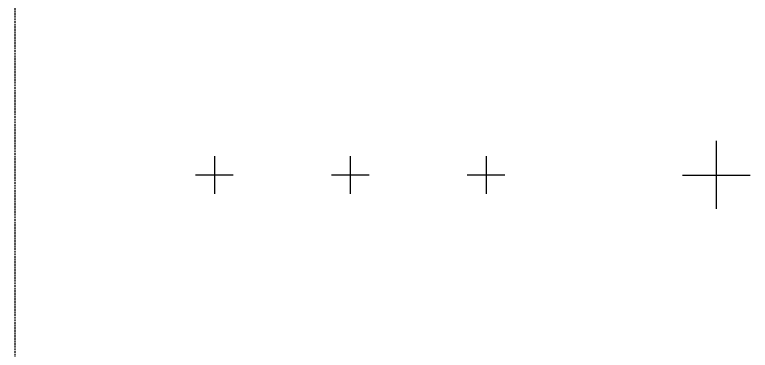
# Model space of a CAD drawing. Extents: x 990312 to 991012, y 80694 to 81594.
# Drawn here: x 990661.9 to 990759.3, y 81363.1 to 81407.6 of the extents above; entities that cross this region are included whole.
import ezdxf

# ---------------------------------------------------------------- set-up
doc = ezdxf.new("R2010")
doc.units = 0
doc.header["$MEASUREMENT"] = 0
doc.linetypes.add('LYJS-XX', pattern=[0.35, 0.25, -0.1])
doc.layers.add('LY-JS-BJ', color=7, linetype='Continuous')

# ---------------------------------------------------------------- blocks, each defined once
blk = doc.blocks.new('端子50B-2x35 1只')
at = {"color": 1}
for p, q in [((12.5, -21.5), (12.5, -30.5)), ((8, -26.012), (17, -26.012))]:
    blk.add_line(p, q, dxfattribs=at)
blk = doc.blocks.new('微端3P+MX+OF左-81mm-2022.1')
at = {"color": 1}
for p, q in [((36, -62.5), (36, -67.5)), ((54, -62.5), (54, -67.5)), ((72, -62.5), (72, -67.5)), ((33.5, -65), (38.5, -65)), ((51.5, -65), (56.5, -65)), ((69.5, -65), (74.5, -65))]:
    blk.add_line(p, q, dxfattribs=at)

msp = doc.modelspace()

# ---------------------------------------------------------------- linework, layer by layer
at = {"layer": 'LY-JS-BJ', "color": 4, "linetype": 'LYJS-XX', "lineweight": -3}
msp.add_line((990661.851, 81594.393), (990661.851, 80694.393), dxfattribs=at)

# ---------------------------------------------------------------- block references
at = {"color": 0}
msp.add_blockref('端子50B-2x35 1只', (990742.304, 81412.393), dxfattribs=at)
at = {"color": 2}
msp.add_blockref('微端3P+MX+OF左-81mm-2022.1', (990652.304, 81451.393), dxfattribs=at)

doc.saveas('drawing.dxf')
